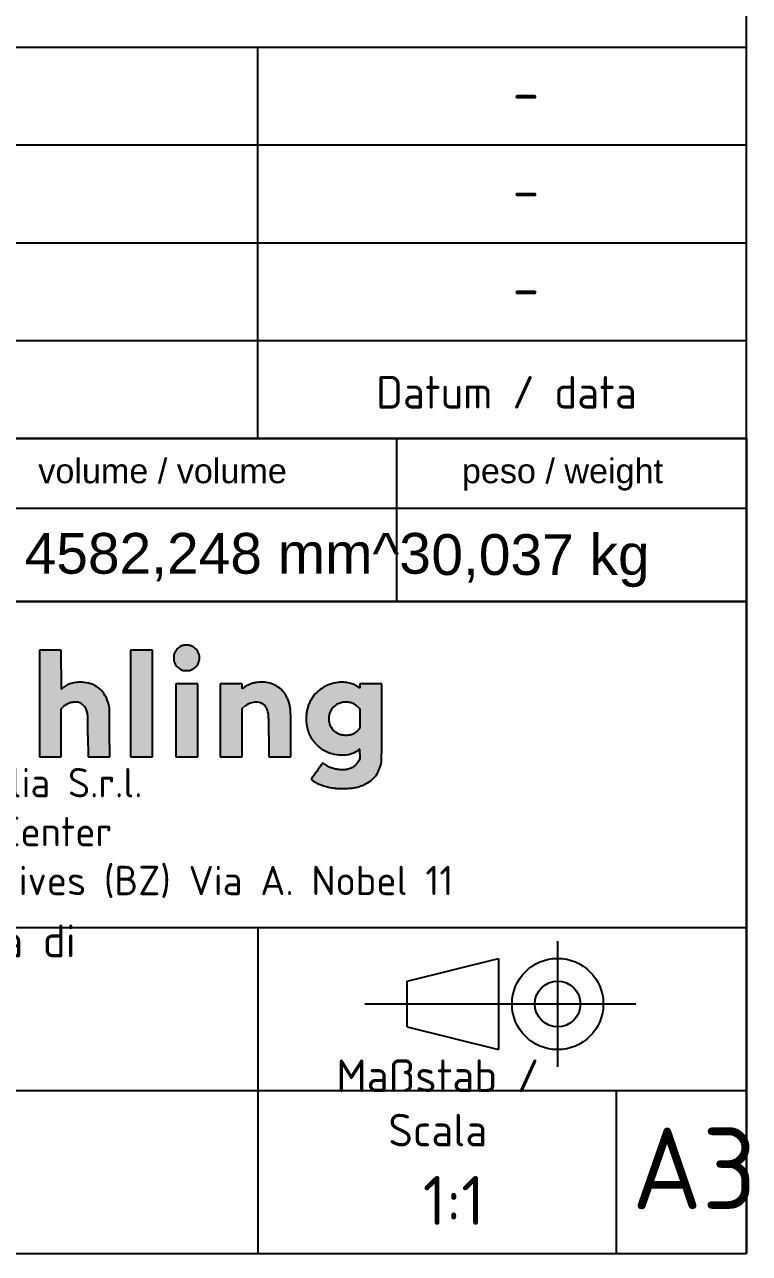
# Model space of a CAD drawing. Header units: millimetres. Extents: x 10 to 410, y 10 to 287.
# Drawn here: x 365.7 to 410.2, y 10 to 85.4 of the extents above; entities that cross this region are included whole.
import ezdxf
from ezdxf.entities.mleader import LeaderData, LeaderLine
from ezdxf.lldxf.tags import DXFTag
from ezdxf.math import Vec2, Vec3

# ---------------------------------------------------------------- set-up
doc = ezdxf.new("R2010")
doc.units = ezdxf.units.MM
for name, color, linetype in [('A', 7, 'Continuous'), ('B', 7, 'Continuous'), ('C', 7, 'Continuous'), ('Default', 7, 'Continuous'), ('DIN-Vorlage', 7, 'Continuous'), ('Predefinito', 7, 'Continuous')]:
    doc.layers.add(name, color=color, linetype=linetype)
tags = doc.linetypes.add('CENTER2', pattern=[28.575, 19.05, -3.175, 3.175, -3.175]).pattern_tags.tags
tags[10:11] = [DXFTag(74, 4), DXFTag(75, 0), DXFTag(340, '0'), DXFTag(46, 0.0), DXFTag(50, 0.0), DXFTag(44, 0.0), DXFTag(45, 0.0)]
tags[8:9] = [DXFTag(74, 4), DXFTag(75, 0), DXFTag(340, '0'), DXFTag(46, 0.0), DXFTag(50, 0.0), DXFTag(44, 0.0), DXFTag(45, 0.0)]
tags[6:7] = [DXFTag(74, 4), DXFTag(75, 0), DXFTag(340, '0'), DXFTag(46, 0.0), DXFTag(50, 0.0), DXFTag(44, 0.0), DXFTag(45, 0.0)]
tags[4:5] = [DXFTag(74, 4), DXFTag(75, 0), DXFTag(340, '0'), DXFTag(46, 0.0), DXFTag(50, 0.0), DXFTag(44, 0.0), DXFTag(45, 0.0)]

# ---------------------------------------------------------------- blocks, each defined once
blk = doc.blocks.new('_Dot')
at = {"color": 0, "linetype": 'ByBlock', "lineweight": -2}
blk.add_line((-0.5, 0), (-1, 0), dxfattribs=at)
at = {"color": 0, "linetype": 'ByBlock', "const_width": 0.5}
blk.add_lwpolyline([(-0.25, 0, 1), (0.25, 0, 1)], format="xyb", close=True, dxfattribs=at)
blk = doc.blocks.new('Projektionsmethode_1')
at = {"layer": 'DIN-Vorlage', "color": 7, "linetype": 'CENTER2'}
for p, q in [((0, 4.829), (0, -4.829)), ((6.004, 0), (-14.784, 0))]:
    blk.add_line(p, q, dxfattribs=at)
at = {"layer": 'DIN-Vorlage', "color": 7, "linetype": 'Continuous'}
for p, q in [((-11.55, 1.75), (-4.55, 3.5)), ((-4.55, 3.5), (-4.55, -3.5)), ((-11.55, -1.75), (-11.55, 1.75)), ((-11.55, -1.75), (-4.55, -3.5))]:
    blk.add_line(p, q, dxfattribs=at)
for radius in [3.5, 1.75]:
    blk.add_circle((0, 0), radius, dxfattribs=at)
blk = doc.blocks.new('Schriftfeld_Roechling_2014')
at = {"layer": 'Predefinito', "linetype": 'Continuous'}
h = blk.add_hatch(color=7, dxfattribs=at)
edge = h.paths.add_edge_path()
edge.add_line((-42.074, 31.944), (-42.074, 33.414))
edge.add_line((-42.074, 33.414), (-41.963, 33.516))
edge.add_arc((-41.087, 32.569), 1.291, 123.21447, 132.79424, ccw=False)
edge.add_arc((-41.23, 32.788), 1.029, 111.85652, 123.21446, ccw=False)
edge.add_arc((-41.239, 32.81), 1.005, 100.35253, 111.85656, ccw=False)
edge.add_arc((-41.209, 32.647), 1.171, 90.09385, 100.35257, ccw=False)
edge.add_arc((-41.209, 32.54), 1.278, 82.92498, 90.09378, ccw=False)
edge.add_arc((-41.122, 33.245), 0.568, 69.77559, 82.92496, ccw=False)
edge.add_arc((-41.094, 33.318), 0.489, 55.42095, 69.77559, ccw=False)
edge.add_arc((-41.243, 33.103), 0.75, 45.00003, 55.4209, ccw=False)
edge.add_arc((-41.311, 33.035), 0.847, 36.97864, 44.99998, ccw=False)
edge.add_arc((-41.257, 33.076), 0.779, 28.43583, 36.97857, ccw=False)
edge.add_arc((-41.377, 33.011), 0.916, 20.62693, 28.43584, ccw=False)
edge.add_arc((-42.06, 32.754), 1.645, 15.59076, 20.62694, ccw=False)
edge.add_arc((-41.198, 32.994), 0.751, 5.81124, 15.59073, ccw=False)
edge.add_arc((-42.983, 32.812), 2.545, 1.87155, 5.81128, ccw=False)
edge.add_line((-40.439, 32.896), (-40.433, 32.586))
edge.add_line((-40.433, 32.586), (-40.428, 31.763))
edge.add_line((-40.428, 31.763), (-40.421, 30.474))
edge.add_line((-40.421, 30.474), (-39.756, 30.474))
edge.add_line((-39.756, 30.474), (-39.091, 30.474))
edge.add_line((-39.091, 30.474), (-39.097, 31.97))
edge.add_line((-39.097, 31.97), (-39.104, 33.465))
edge.add_line((-39.104, 33.465), (-39.152, 33.662))
edge.add_arc((-41.392, 33.108), 2.307, 13.87955, 28.37801)
edge.add_arc((-40.723, 33.47), 1.546, 28.37795, 47.94786)
edge.add_arc((-40.687, 33.509), 1.494, 47.9478, 67.91263)
edge.add_arc((-40.896, 32.995), 2.049, 67.91265, 83.66636)
edge.add_arc((-40.893, 33.02), 2.023, 83.66638, 93.72541)
edge.add_arc((-40.895, 33.042), 2.001, 93.72536, 103.86765)
edge.add_arc((-40.937, 33.211), 1.827, 103.8676, 114.4712)
edge.add_arc((-41.164, 33.71), 1.279, 114.47122, 128.32471)
edge.add_line((-41.957, 34.713), (-41.995, 34.684))
edge.add_line((-41.995, 34.684), (-42.028, 34.659))
edge.add_line((-42.028, 34.659), (-42.057, 34.639))
edge.add_arc((-42.064, 34.648), 0.0116, 269.99992, 304.9252, ccw=False)
edge.add_arc((-42.064, 34.641), 0.00408, 180.4975, 270.00007, ccw=False)
edge.add_line((-42.068, 34.641), (-42.071, 34.984))
edge.add_line((-42.071, 34.984), (-42.073, 35.365))
edge.add_line((-42.073, 35.365), (-42.074, 35.818))
edge.add_line((-42.074, 35.818), (-42.074, 36.999))
edge.add_line((-42.074, 36.999), (-42.739, 36.999))
edge.add_line((-42.739, 36.999), (-43.405, 36.999))
edge.add_line((-43.405, 36.999), (-43.405, 33.737))
edge.add_line((-43.405, 33.737), (-43.405, 30.474))
edge.add_line((-43.405, 30.474), (-42.739, 30.474))
edge.add_line((-42.739, 30.474), (-42.074, 30.474))
edge.add_line((-42.074, 30.474), (-42.074, 31.944))
for points in [[(-36.467, 30.474), (-36.467, 33.737), (-36.467, 36.999), (-37.142, 36.999), (-37.817, 36.999), (-37.817, 33.737), (-37.817, 30.474), (-37.142, 30.474)], [(-33.692, 30.474), (-33.692, 32.706), (-33.692, 34.937), (-34.367, 34.937), (-35.042, 34.937), (-35.042, 32.706), (-35.042, 30.474), (-34.367, 30.474)]]:
    blk.add_hatch(color=7, dxfattribs=at).paths.add_polyline_path(points)
h = blk.add_hatch(color=7, dxfattribs=at)
edge = h.paths.add_edge_path()
edge.add_arc((-34.361, 36.537), 0.776, 355.53168, 378.95752)
edge.add_arc((-34.352, 36.54), 0.767, 18.95753, 42.54212)
edge.add_arc((-34.395, 36.501), 0.825, 42.54211, 64.87086)
edge.add_arc((-34.518, 36.239), 1.115, 64.87082, 69.0557)
edge.add_arc((-34.264, 36.902), 0.405, 69.05563, 77.96659)
edge.add_arc((-34.285, 36.803), 0.506, 77.96655, 85.69786)
edge.add_arc((-34.424, 34.953), 2.361, 85.69789, 88.16312)
edge.add_arc((-34.42, 35.09), 2.225, 88.16308, 90.51144)
edge.add_arc((-34.433, 36.573), 0.741, 90.51143, 95.84127)
edge.add_arc((-34.458, 36.815), 0.498, 95.84132, 102.53294)
edge.add_arc((-34.466, 36.853), 0.459, 102.53299, 109.64409)
edge.add_arc((-34.288, 36.352), 0.991, 109.64409, 119.68459)
edge.add_arc((-34.396, 36.542), 0.772, 119.68458, 131.78725)
edge.add_arc((-34.406, 36.553), 0.757, 131.78728, 144.02273)
edge.add_arc((-34.279, 36.462), 0.913, 144.02275, 154.65036)
edge.add_arc((-34.007, 36.332), 1.215, 154.65035, 158.66729)
edge.add_arc((-34.843, 36.659), 0.318, 158.66733, 169.56296)
edge.add_arc((-34.713, 36.635), 0.449, 169.56304, 178.19526)
edge.add_arc((-31.397, 36.531), 3.767, 178.19527, 180.00005)
edge.add_arc((-31.395, 36.531), 3.769, 179.99999, 181.80638)
edge.add_arc((-34.715, 36.426), 0.447, 181.80642, 190.47686)
edge.add_arc((-34.842, 36.402), 0.318, 190.47694, 201.38172)
edge.add_arc((-33.984, 36.738), 1.24, 201.38177, 205.34785)
edge.add_arc((-34.286, 36.595), 0.906, 205.34791, 214.26711)
edge.add_arc((-34.409, 36.512), 0.757, 214.26719, 224.46781)
edge.add_arc((-34.411, 36.51), 0.755, 224.46789, 234.68772)
edge.add_arc((-34.331, 36.622), 0.892, 234.6878, 243.70013)
edge.add_arc((-33.902, 37.491), 1.861, 243.70013, 246.78361)
edge.add_arc((-34.517, 36.056), 0.3, 246.78356, 258.66727)
edge.add_arc((-34.498, 36.154), 0.399, 258.66717, 268.39702)
edge.add_arc((-34.378, 40.434), 4.681, 268.39694, 270.00005)
edge.add_arc((-34.378, 40.219), 4.466, 270.00004, 271.62011)
edge.add_arc((-34.265, 36.219), 0.465, 271.62014, 280.15853)
edge.add_arc((-34.238, 36.069), 0.313, 280.15856, 291.31896)
edge.add_arc((-34.572, 36.926), 1.232, 291.31901, 295.34786)
edge.add_arc((-34.416, 36.596), 0.867, 295.3479, 304.26458)
edge.add_arc((-34.396, 36.567), 0.832, 304.26458, 313.46226)
edge.add_arc((-34.364, 36.533), 0.785, 313.46226, 322.93244)
edge.add_arc((-34.259, 36.454), 0.654, 322.93248, 333.78901)
edge.add_arc((-34.442, 36.544), 0.858, 333.78901, 355.53169)
h = blk.add_hatch(color=7, dxfattribs=at)
edge = h.paths.add_edge_path()
edge.add_line((-32.305, 32.706), (-32.305, 30.474))
edge.add_line((-32.305, 30.474), (-31.63, 30.474))
edge.add_line((-31.63, 30.474), (-30.955, 30.474))
edge.add_line((-30.955, 30.474), (-30.955, 31.95))
edge.add_line((-30.955, 31.95), (-30.955, 33.426))
edge.add_line((-30.955, 33.426), (-30.85, 33.525))
edge.add_arc((-30.289, 32.932), 0.816, 123.29504, 133.39959, ccw=False)
edge.add_arc((-29.993, 32.48), 1.357, 116.38814, 123.295, ccw=False)
edge.add_arc((-29.964, 32.421), 1.422, 109.61631, 116.38808, ccw=False)
edge.add_arc((-30.072, 32.726), 1.099, 101.39943, 109.61625, ccw=False)
edge.add_arc((-30.088, 32.804), 1.02, 90.48594, 101.39941, ccw=False)
edge.add_arc((-30.09, 33.084), 0.739, 76.59409, 90.48595, ccw=False)
edge.add_arc((-30.074, 33.151), 0.67, 61.93402, 76.59408, ccw=False)
edge.add_arc((-30.083, 33.135), 0.689, 47.57451, 61.93395, ccw=False)
edge.add_arc((-30.166, 33.044), 0.812, 39.47025, 47.57445, ccw=False)
edge.add_arc((-30.068, 33.125), 0.684, 30.25705, 39.47029, ccw=False)
edge.add_arc((-30.18, 33.06), 0.815, 21.90911, 30.25707, ccw=False)
edge.add_arc((-30.925, 32.76), 1.617, 16.91183, 21.90907, ccw=False)
edge.add_arc((-30.049, 33.026), 0.702, 6.58406, 16.91185, ccw=False)
edge.add_arc((-31.392, 32.871), 2.053, 1.94416, 6.58403, ccw=False)
edge.add_line((-29.339, 32.941), (-29.333, 32.643))
edge.add_line((-29.333, 32.643), (-29.328, 31.782))
edge.add_line((-29.328, 31.782), (-29.322, 30.474))
edge.add_line((-29.322, 30.474), (-28.648, 30.474))
edge.add_line((-28.648, 30.474), (-27.974, 30.474))
edge.add_line((-27.974, 30.474), (-27.974, 31.763))
edge.add_line((-27.974, 31.763), (-27.977, 32.662))
edge.add_arc((-40.703, 32.579), 12.726, 0.37453, 2.49762)
edge.add_arc((-32.374, 32.942), 4.39, 2.49762, 6.55214)
edge.add_arc((-30.182, 33.194), 2.183, 6.55207, 13.38933)
edge.add_arc((-29.589, 33.335), 1.573, 13.38927, 20.89073)
edge.add_arc((-30.632, 32.937), 2.69, 20.89065, 25.91124)
edge.add_arc((-30.544, 32.979), 2.592, 25.91118, 30.9776)
edge.add_arc((-29.274, 33.742), 1.111, 30.97764, 40.52104)
edge.add_arc((-29.606, 33.459), 1.547, 40.52104, 56.26471)
edge.add_arc((-29.709, 33.305), 1.732, 56.26466, 70.7282)
edge.add_arc((-29.752, 33.181), 1.863, 70.72819, 84.64242)
edge.add_arc((-29.775, 32.934), 2.111, 84.64246, 97.31207)
edge.add_arc((-29.79, 33.052), 1.992, 97.3121, 103.59953)
edge.add_arc((-29.849, 33.297), 1.74, 103.5995, 110.55856)
edge.add_arc((-29.89, 33.404), 1.626, 110.55851, 117.76257)
edge.add_arc((-29.977, 33.57), 1.439, 117.76252, 125.65819)
edge.add_line((-30.815, 34.739), (-30.955, 34.638))
edge.add_line((-30.955, 34.638), (-30.955, 34.788))
edge.add_line((-30.955, 34.788), (-30.955, 34.937))
edge.add_line((-30.955, 34.937), (-31.63, 34.937))
edge.add_line((-31.63, 34.937), (-32.305, 34.937))
edge.add_line((-32.305, 34.937), (-32.305, 32.706))
h = blk.add_hatch(color=7, dxfattribs=at)
edge = h.paths.add_edge_path()
edge.add_arc((-24.813, 32.935), 2.358, 250.50645, 265.08275)
edge.add_arc((-24.83, 32.731), 2.153, 265.08266, 280.34611)
edge.add_arc((-24.709, 32.064), 1.475, 280.34603, 300.60945)
edge.add_arc((-25.103, 32.73), 2.249, 300.60945, 302.06933)
edge.add_arc((-24.685, 32.063), 1.463, 302.0693, 304.08491)
edge.add_arc((-24.868, 32.334), 1.79, 304.08497, 305.45821)
edge.add_arc((-23.851, 30.906), 0.0358, 305.45829, 328.28251)
edge.add_arc((-23.786, 30.865), 0.041, 132.95082, 148.28248, ccw=False)
edge.add_arc((-23.685, 30.757), 0.189, 128.02329, 132.95088, ccw=False)
edge.add_arc((-23.666, 30.734), 0.219, 123.20674, 128.02323, ccw=False)
edge.add_arc((-23.674, 30.745), 0.205, 118.15498, 123.20674, ccw=False)
edge.add_arc((-23.761, 30.908), 0.0204, 56.82044, 118.15495, ccw=False)
edge.add_arc((-23.764, 30.903), 0.0267, 6.53184, 56.8204, ccw=False)
edge.add_arc((-24.192, 30.854), 0.457, -0.92517, 6.53188, ccw=False)
edge.add_line((-23.735, 30.846), (-23.739, 30.648))
edge.add_line((-23.739, 30.648), (-23.746, 30.35))
edge.add_line((-23.746, 30.35), (-23.816, 30.208))
edge.add_arc((-24.561, 30.576), 0.832, 319.36089, 333.69682, ccw=False)
edge.add_arc((-24.579, 30.591), 0.854, 305.31284, 319.36088, ccw=False)
edge.add_arc((-24.649, 30.69), 0.976, 292.25143, 305.31286, ccw=False)
edge.add_arc((-24.819, 31.106), 1.425, 282.4193, 292.25141, ccw=False)
edge.add_arc((-24.77, 30.885), 1.198, 278.27541, 282.41927, ccw=False)
edge.add_arc((-24.734, 30.633), 0.944, 273.31917, 278.27539, ccw=False)
edge.add_arc((-24.755, 30.994), 1.305, 269.22599, 273.31922, ccw=False)
edge.add_line((-24.772, 29.688), (-24.897, 29.692))
edge.add_arc((-24.8, 31.904), 2.214, 260.35817, 267.47934, ccw=False)
edge.add_arc((-24.841, 31.66), 1.967, 252.57607, 260.3582, ccw=False)
edge.add_arc((-24.856, 31.611), 1.916, 244.68592, 252.5761, ccw=False)
edge.add_arc((-24.837, 31.652), 1.961, 236.93202, 244.686, ccw=False)
edge.add_arc((-27.113, 28.157), 2.21, 56.93211, 58.33057)
edge.add_arc((-26.547, 29.074), 1.132, 58.3306, 60.63748)
edge.add_arc((-27.157, 27.99), 2.376, 60.63742, 61.55896)
edge.add_arc((-26.027, 30.076), 0.00403, 61.55889, 142.20638)
edge.add_arc((-24.525, 28.911), 1.904, 142.20636, 145.27173)
edge.add_line((-26.091, 29.996), (-26.386, 29.569))
edge.add_line((-26.386, 29.569), (-26.7, 29.116))
edge.add_arc((-26.612, 29.055), 0.107, 145.34718, 159.00634)
edge.add_arc((-26.675, 29.079), 0.0399, 159.00637, 236.10999)
edge.add_arc((-24.6, 32.168), 3.761, 236.10999, 239.13709)
edge.add_arc((-25.14, 31.263), 2.707, 239.13716, 243.95777)
edge.add_arc((-25.174, 31.194), 2.631, 243.95786, 248.88339)
edge.add_arc((-24.975, 31.71), 3.183, 248.88339, 254.7469)
edge.add_arc((-24.982, 31.683), 3.155, 254.74689, 260.64934)
edge.add_arc((-24.912, 32.11), 3.588, 260.64933, 266.15692)
edge.add_arc((-24.779, 34.094), 5.577, 266.15688, 270.11425)
edge.add_arc((-24.778, 33.894), 5.377, 270.11418, 274.28256)
edge.add_arc((-24.598, 31.483), 2.959, 274.28249, 280.80099)
edge.add_arc((-24.499, 30.965), 2.432, 280.80101, 288.0591)
edge.add_arc((-24.47, 30.877), 2.339, 288.05916, 295.532)
edge.add_arc((-24.482, 30.902), 2.366, 295.53199, 306.55407)
edge.add_arc((-23.982, 30.228), 1.527, 306.55402, 321.8558)
edge.add_arc((-24.008, 30.249), 1.561, 321.85574, 336.96608)
edge.add_arc((-24.929, 30.64), 2.561, 336.96604, 347.39332)
edge.add_arc((-23.202, 30.254), 0.792, 347.39329, 358.0751)
edge.add_arc((-41.778, 30.878), 19.378, 358.0751, 359.12613)
edge.add_arc((-77.369, 31.421), 54.973, 359.12608, 359.76344)
edge.add_line((-22.396, 31.194), (-22.391, 32.579))
edge.add_line((-22.391, 32.579), (-22.385, 34.937))
edge.add_line((-22.385, 34.937), (-23.06, 34.937))
edge.add_line((-23.06, 34.937), (-23.736, 34.937))
edge.add_line((-23.736, 34.937), (-23.736, 34.805))
edge.add_line((-23.736, 34.805), (-23.736, 34.673))
edge.add_line((-23.736, 34.673), (-23.836, 34.748))
edge.add_arc((-24.442, 33.946), 1.005, 52.94691, 60.57612)
edge.add_arc((-24.8, 33.311), 1.734, 60.57612, 65.64735)
edge.add_arc((-24.839, 33.223), 1.831, 65.64739, 70.60889)
edge.add_arc((-24.708, 33.597), 1.434, 70.60887, 76.56697)
edge.add_arc((-24.693, 33.661), 1.369, 76.5669, 83.15227)
edge.add_arc((-24.87, 32.181), 2.86, 83.15226, 86.94787)
edge.add_arc((-24.874, 32.117), 2.924, 86.94793, 90.72132)
edge.add_arc((-24.889, 33.367), 1.673, 90.72129, 96.45196)
edge.add_arc((-24.821, 32.765), 2.279, 96.45192, 109.99232)
edge.add_arc((-24.849, 32.841), 2.198, 109.99235, 123.90589)
edge.add_arc((-24.878, 32.884), 2.147, 123.90592, 137.99459)
edge.add_arc((-24.943, 32.942), 2.059, 137.99463, 152.53053)
edge.add_arc((-24.251, 32.583), 2.839, 152.53049, 157.92355)
edge.add_arc((-25.112, 32.932), 1.909, 157.92348, 165.18455)
edge.add_arc((-25.072, 32.921), 1.951, 165.18458, 172.35681)
edge.add_arc((-23.936, 32.769), 3.097, 172.35684, 177.43058)
edge.add_arc((-24.288, 32.785), 2.744, 177.4306, 185.25805)
edge.add_arc((-24.892, 32.729), 2.138, 185.25808, 194.69669)
edge.add_arc((-24.956, 32.712), 2.072, 194.6967, 204.29798)
edge.add_arc((-24.658, 32.847), 2.399, 204.29803, 212.89867)
edge.add_arc((-25.516, 32.292), 1.377, 212.89865, 220.23184)
edge.add_arc((-24.15, 33.448), 3.167, 220.23174, 224.16666)
edge.add_arc((-24.146, 33.451), 3.172, 224.16656, 228.10102)
edge.add_arc((-25.328, 32.134), 1.402, 228.10095, 235.34394)
edge.add_arc((-24.853, 32.821), 2.237, 235.3439, 250.5065)
edge = h.paths.add_edge_path()
edge.add_arc((-24.589, 33.148), 1.349, 260.28047, 270.00002)
edge.add_arc((-24.589, 33.071), 1.272, 269.99995, 280.23121)
edge.add_arc((-24.531, 32.749), 0.945, 280.23112, 293.01657)
edge.add_arc((-24.512, 32.704), 0.896, 293.01657, 306.18148)
edge.add_arc((-24.589, 32.809), 1.027, 306.18157, 318.06939)
edge.add_line((-23.825, 32.123), (-23.736, 32.222))
edge.add_line((-23.736, 32.222), (-23.736, 32.817))
edge.add_line((-23.736, 32.817), (-23.736, 33.412))
edge.add_line((-23.736, 33.412), (-23.863, 33.534))
edge.add_arc((-24.825, 32.537), 1.386, 46.00804, 51.47348)
edge.add_arc((-24.499, 32.947), 0.862, 51.47349, 59.2705)
edge.add_arc((-24.48, 32.979), 0.824, 59.27048, 67.26848)
edge.add_arc((-24.608, 32.673), 1.156, 67.26842, 73.47432)
edge.add_arc((-24.489, 33.076), 0.736, 73.47428, 82.11955)
edge.add_arc((-24.643, 31.964), 1.859, 82.11951, 86.44758)
edge.add_arc((-24.642, 31.978), 1.845, 86.44758, 90.76602)
edge.add_arc((-24.658, 33.185), 0.637, 90.76605, 100.30945)
edge.add_arc((-24.554, 32.612), 1.22, 100.30939, 106.03548)
edge.add_arc((-24.498, 32.42), 1.42, 106.03546, 111.14654)
edge.add_arc((-24.528, 32.496), 1.338, 111.14653, 116.39139)
edge.add_arc((-24.743, 32.93), 0.854, 116.39137, 123.73395)
edge.add_arc((-24.698, 32.863), 0.935, 123.73398, 150.07904)
edge.add_arc((-24.602, 32.808), 1.045, 150.07906, 174.30362)
edge.add_arc((-24.598, 32.807), 1.05, 174.30363, 198.46745)
edge.add_arc((-24.695, 32.775), 0.948, 198.46742, 224.55529)
edge.add_arc((-24.597, 32.871), 1.085, 224.55528, 235.87893)
edge.add_arc((-24.665, 32.77), 0.964, 235.87892, 248.2572)
edge.add_arc((-24.646, 32.819), 1.016, 248.25714, 260.2805)
at = {"color": 7, "linetype": 'Continuous'}
for p, q in [((-42.739, 36.999), (-43.405, 36.999)), ((-43.405, 36.999), (-43.405, 33.737)), ((-42.074, 36.999), (-42.739, 36.999)), ((-42.074, 35.818), (-42.074, 36.999)), ((-37.142, 36.999), (-37.817, 36.999)), ((-37.817, 36.999), (-37.817, 33.737)), ((-36.467, 36.999), (-37.142, 36.999)), ((-36.467, 33.737), (-36.467, 36.999)), ((-34.367, 34.937), (-35.042, 34.937)), ((-35.042, 34.937), (-35.042, 32.706)), ((-33.692, 34.937), (-34.367, 34.937)), ((-33.692, 32.706), (-33.692, 34.937)), ((-31.63, 34.937), (-32.305, 34.937)), ((-32.305, 34.937), (-32.305, 32.706)), ((-30.955, 34.937), (-31.63, 34.937)), ((-30.955, 34.788), (-30.955, 34.937)), ((-30.955, 34.638), (-30.955, 34.788)), ((-30.815, 34.739), (-30.955, 34.638)), ((-23.736, 34.673), (-23.836, 34.748)), ((-23.06, 34.937), (-23.736, 34.937)), ((-23.736, 34.937), (-23.736, 34.805)), ((-23.736, 34.805), (-23.736, 34.673)), ((-22.385, 34.937), (-23.06, 34.937)), ((-22.391, 32.579), (-22.385, 34.937)), ((-43.405, 33.737), (-43.405, 30.474)), ((-42.074, 33.414), (-41.963, 33.516)), ((-42.074, 31.944), (-42.074, 33.414)), ((-39.104, 33.465), (-39.152, 33.662)), ((-39.097, 31.97), (-39.104, 33.465)), ((-37.817, 33.737), (-37.817, 30.474)), ((-36.467, 30.474), (-36.467, 33.737)), ((-30.955, 33.426), (-30.85, 33.525)), ((-30.955, 31.95), (-30.955, 33.426)), ((-23.863, 33.534), (-23.736, 33.412)), ((-23.736, 33.412), (-23.736, 32.817)), ((-35.042, 32.706), (-35.042, 30.474)), ((-33.692, 30.474), (-33.692, 32.706)), ((-32.305, 32.706), (-32.305, 30.474)), ((-23.736, 32.817), (-23.736, 32.222)), ((-42.074, 30.474), (-42.074, 31.944)), ((-40.428, 31.763), (-40.421, 30.474)), ((-39.091, 30.474), (-39.097, 31.97)), ((-30.955, 30.474), (-30.955, 31.95)), ((-29.328, 31.782), (-29.322, 30.474)), ((-27.974, 30.474), (-27.974, 31.763)), ((-23.736, 32.222), (-23.825, 32.123)), ((-43.405, 30.474), (-42.739, 30.474)), ((-42.739, 30.474), (-42.074, 30.474)), ((-40.421, 30.474), (-39.756, 30.474)), ((-39.756, 30.474), (-39.091, 30.474)), ((-37.817, 30.474), (-37.142, 30.474)), ((-37.142, 30.474), (-36.467, 30.474)), ((-35.042, 30.474), (-34.367, 30.474)), ((-34.367, 30.474), (-33.692, 30.474)), ((-32.305, 30.474), (-31.63, 30.474)), ((-31.63, 30.474), (-30.955, 30.474)), ((-29.322, 30.474), (-28.648, 30.474)), ((-28.648, 30.474), (-27.974, 30.474)), ((-23.746, 30.35), (-23.816, 30.208)), ((-23.739, 30.648), (-23.746, 30.35))]:
    blk.add_line(p, q, dxfattribs=at)
for centre, radius, start, end in [((-34.279, 36.462), 0.913, 144.02275, 154.65036), ((-34.406, 36.553), 0.757, 131.78728, 144.02273), ((-34.396, 36.542), 0.772, 119.68458, 131.78725), ((-34.288, 36.352), 0.991, 109.64409, 119.68459), ((-34.466, 36.853), 0.459, 102.53299, 109.64409), ((-34.458, 36.815), 0.498, 95.84132, 102.53294), ((-34.433, 36.573), 0.741, 90.51143, 95.84127), ((-34.42, 35.09), 2.225, 88.16308, 90.51144), ((-34.424, 34.953), 2.361, 85.69789, 88.16312), ((-34.285, 36.803), 0.506, 77.96655, 85.69786), ((-34.264, 36.902), 0.405, 69.05563, 77.96659), ((-34.518, 36.239), 1.115, 64.87082, 69.0557), ((-34.395, 36.501), 0.825, 42.54211, 64.87086), ((-34.352, 36.54), 0.767, 18.95753, 42.54212), ((-31.397, 36.531), 3.767, 178.19527, 180.00005), ((-31.395, 36.531), 3.769, 179.99999, 181.80638), ((-34.713, 36.635), 0.449, 169.56304, 178.19526), ((-34.715, 36.426), 0.447, 181.80642, 190.47686), ((-34.843, 36.659), 0.318, 158.66733, 169.56296), ((-34.842, 36.402), 0.318, 190.47694, 201.38172), ((-34.007, 36.332), 1.215, 154.65035, 158.66729), ((-33.984, 36.738), 1.24, 201.38177, 205.34785), ((-34.286, 36.595), 0.906, 205.34791, 214.26711), ((-34.442, 36.544), 0.858, 333.78901, 355.53169), ((-34.361, 36.537), 0.776, 355.53168, 18.95752), ((101.812, 35.818), 143.886, 180.00005, 180.18041), ((-34.409, 36.512), 0.757, 214.26719, 224.46781), ((-34.411, 36.51), 0.755, 224.46789, 234.68772), ((-34.331, 36.622), 0.892, 234.6878, 243.70013), ((-33.902, 37.491), 1.861, 243.70013, 246.78361), ((-34.517, 36.056), 0.3, 246.78356, 258.66727), ((-34.498, 36.154), 0.399, 258.66717, 268.39702), ((-34.378, 40.434), 4.681, 268.39694, 270.00005), ((-34.378, 40.219), 4.466, 270.00004, 271.62011), ((-34.265, 36.219), 0.465, 271.62014, 280.15853), ((-34.238, 36.069), 0.313, 280.15856, 291.31896), ((-34.572, 36.926), 1.232, 291.31901, 295.34786), ((-34.416, 36.596), 0.867, 295.3479, 304.26458), ((-34.396, 36.567), 0.832, 304.26458, 313.46226), ((-34.364, 36.533), 0.785, 313.46226, 322.93244), ((-34.259, 36.454), 0.654, 322.93248, 333.78901), ((30.53, 35.594), 72.604, 180.18051, 180.48143), ((1182.74, 45.275), 1224.854, 180.481424, 180.497467), ((-42.888, 35.858), 1.475, 305.64104, 307.25882), ((-43.554, 36.734), 2.575, 307.25887, 308.32479), ((-41.164, 33.71), 1.279, 114.47122, 128.32471), ((-40.937, 33.211), 1.827, 103.8676, 114.4712), ((-40.895, 33.042), 2.001, 93.72536, 103.86765), ((-40.893, 33.02), 2.023, 83.66638, 93.72541), ((-40.896, 32.995), 2.049, 67.91265, 83.66636), ((-40.687, 33.509), 1.494, 47.9478, 67.91263), ((-29.977, 33.57), 1.439, 117.76252, 125.65819), ((-29.89, 33.404), 1.626, 110.55851, 117.76257), ((-29.849, 33.297), 1.74, 103.5995, 110.55856), ((-29.79, 33.052), 1.992, 97.3121, 103.59953), ((-29.775, 32.934), 2.111, 84.64246, 97.31207), ((-29.752, 33.181), 1.863, 70.72819, 84.64242), ((-29.709, 33.305), 1.732, 56.26466, 70.7282), ((-29.606, 33.459), 1.547, 40.52104, 56.26471), ((-24.849, 32.841), 2.198, 109.99235, 123.90589), ((-24.821, 32.765), 2.279, 96.45192, 109.99232), ((-24.889, 33.367), 1.673, 90.72129, 96.45196), ((-24.874, 32.117), 2.924, 86.94793, 90.72132), ((-24.87, 32.181), 2.86, 83.15226, 86.94787), ((-24.693, 33.661), 1.369, 76.5669, 83.15227), ((-24.708, 33.597), 1.434, 70.60887, 76.56697), ((-24.839, 33.223), 1.831, 65.64739, 70.60889), ((-24.8, 33.311), 1.734, 60.57612, 65.64735), ((-24.442, 33.946), 1.005, 52.94691, 60.57612), ((-42.064, 34.641), 0.00408, 180.4975, 270.00007), ((-42.064, 34.648), 0.0116, 269.99992, 304.9252), ((-43.677, 36.959), 2.83, 304.92522, 305.64096), ((-40.723, 33.47), 1.546, 28.37795, 47.94786), ((-41.392, 33.108), 2.307, 13.87955, 28.37801), ((-29.274, 33.742), 1.111, 30.97764, 40.52104), ((-30.544, 32.979), 2.592, 25.91118, 30.9776), ((-30.632, 32.937), 2.69, 20.89065, 25.91124), ((-24.943, 32.942), 2.059, 137.99463, 152.53053), ((-24.878, 32.884), 2.147, 123.90592, 137.99459), ((-41.087, 32.569), 1.291, 123.21447, 132.79424), ((-41.23, 32.788), 1.029, 111.85652, 123.21446), ((-41.239, 32.81), 1.005, 100.35253, 111.85656), ((-41.209, 32.647), 1.171, 90.09385, 100.35257), ((-41.209, 32.54), 1.278, 82.92498, 90.09378), ((-41.122, 33.245), 0.568, 69.77559, 82.92496), ((-41.094, 33.318), 0.489, 55.42095, 69.77559), ((-41.243, 33.103), 0.75, 45.00003, 55.4209), ((-41.311, 33.035), 0.847, 36.97864, 44.99998), ((-41.257, 33.076), 0.779, 28.43583, 36.97857), ((-41.377, 33.011), 0.916, 20.62693, 28.43584), ((-42.06, 32.754), 1.645, 15.59076, 20.62694), ((-41.198, 32.994), 0.751, 5.81124, 15.59073), ((-30.289, 32.932), 0.816, 123.29504, 133.39959), ((-29.993, 32.48), 1.357, 116.38814, 123.295), ((-29.964, 32.421), 1.422, 109.61631, 116.38808), ((-30.072, 32.726), 1.099, 101.39943, 109.61625), ((-30.088, 32.804), 1.02, 90.48594, 101.39941), ((-30.09, 33.084), 0.739, 76.59409, 90.48595), ((-30.074, 33.151), 0.67, 61.93402, 76.59408), ((-30.083, 33.135), 0.689, 47.57451, 61.93395), ((-30.166, 33.044), 0.812, 39.47025, 47.57445), ((-30.068, 33.125), 0.684, 30.25705, 39.47029), ((-30.18, 33.06), 0.815, 21.90911, 30.25707), ((-30.925, 32.76), 1.617, 16.91183, 21.90907), ((-30.049, 33.026), 0.702, 6.58406, 16.91185), ((-29.589, 33.335), 1.573, 13.38927, 20.89073), ((-30.182, 33.194), 2.183, 6.55207, 13.38933), ((-32.374, 32.942), 4.39, 2.49762, 6.55214), ((-23.936, 32.769), 3.097, 172.35684, 177.43058), ((-25.072, 32.921), 1.951, 165.18458, 172.35681), ((-25.112, 32.932), 1.909, 157.92348, 165.18455), ((-24.251, 32.583), 2.839, 152.53049, 157.92355), ((-24.602, 32.808), 1.045, 150.07906, 174.30362), ((-24.698, 32.863), 0.935, 123.73398, 150.07904), ((-24.743, 32.93), 0.854, 116.39137, 123.73395), ((-24.528, 32.496), 1.338, 111.14653, 116.39139), ((-24.498, 32.42), 1.42, 106.03546, 111.14654), ((-24.554, 32.612), 1.22, 100.30939, 106.03548), ((-24.658, 33.185), 0.637, 90.76605, 100.30945), ((-24.642, 31.978), 1.845, 86.44758, 90.76602), ((-24.643, 31.964), 1.859, 82.11951, 86.44758), ((-24.489, 33.076), 0.736, 73.47428, 82.11955), ((-24.608, 32.673), 1.156, 67.26842, 73.47432), ((-24.48, 32.979), 0.824, 59.27048, 67.26848), ((-24.499, 32.947), 0.862, 51.47349, 59.2705), ((-24.825, 32.537), 1.386, 46.00804, 51.47348), ((-42.983, 32.812), 2.545, 1.87155, 5.81128), ((-52.618, 32.498), 12.185, 0.41566, 1.87164), ((-450.929, 29.608), 410.506, 0.30084, 0.41566), ((-31.392, 32.871), 2.053, 1.94416, 6.58403), ((-40.293, 32.569), 10.96, 0.38427, 1.94407), ((-509.531, 29.422), 480.208, 0.28154, 0.38421), ((-40.703, 32.579), 12.726, 0.37453, 2.49762), ((-170.487, 31.73), 142.513, 0.01324, 0.37443), ((-24.288, 32.785), 2.744, 177.4306, 185.25805), ((-24.892, 32.729), 2.138, 185.25808, 194.69669), ((-24.598, 32.807), 1.05, 174.30363, 198.46745), ((-24.695, 32.775), 0.948, 198.46742, 224.55529), ((-1121.451, 35.734), 1099.064, 359.763347, 359.83554), ((-24.956, 32.712), 2.072, 194.6967, 204.29798), ((-24.658, 32.847), 2.399, 204.29803, 212.89867), ((-24.597, 32.871), 1.085, 224.55528, 235.87893), ((-24.665, 32.77), 0.964, 235.87892, 248.2572), ((-24.646, 32.819), 1.016, 248.25714, 260.2805), ((-24.589, 33.148), 1.349, 260.28047, 270.00002), ((-24.589, 33.071), 1.272, 269.99995, 280.23121), ((-24.531, 32.749), 0.945, 280.23112, 293.01657), ((-24.512, 32.704), 0.896, 293.01657, 306.18148), ((-24.589, 32.809), 1.027, 306.18157, 318.06939), ((-25.516, 32.292), 1.377, 212.89865, 220.23184), ((-24.15, 33.448), 3.167, 220.23174, 224.16666), ((-24.146, 33.451), 3.172, 224.16656, 228.10102), ((-25.328, 32.134), 1.402, 228.10095, 235.34394), ((-24.853, 32.821), 2.237, 235.3439, 250.5065), ((-23.666, 30.734), 0.219, 123.20674, 128.02323), ((-23.674, 30.745), 0.205, 118.15498, 123.20674), ((-23.761, 30.908), 0.0204, 56.82044, 118.15495), ((-23.764, 30.903), 0.0267, 6.53184, 56.8204), ((-77.369, 31.421), 54.973, 359.12608, 359.76344), ((-24.813, 32.935), 2.358, 250.50645, 265.08275), ((-24.83, 32.731), 2.153, 265.08266, 280.34611), ((-24.709, 32.064), 1.475, 280.34603, 300.60945), ((-25.103, 32.73), 2.249, 300.60945, 302.06933), ((-24.561, 30.576), 0.832, 319.36089, 333.69682), ((-24.685, 32.063), 1.463, 302.0693, 304.08491), ((-24.868, 32.334), 1.79, 304.08497, 305.45821), ((-23.851, 30.906), 0.0358, 305.45829, 328.28251), ((-23.786, 30.865), 0.041, 132.95082, 148.28248), ((-23.685, 30.757), 0.189, 128.02329, 132.95088), ((-55.166, 31.354), 31.435, 358.71413, 359.07486), ((-24.192, 30.854), 0.457, 359.07483, 6.53188), ((-23.202, 30.254), 0.792, 347.39329, 358.0751), ((-41.778, 30.878), 19.378, 358.0751, 359.12613), ((1745.614, -1195.935), 2154.494, 145.332492, 145.34716), ((376.433, -249.018), 489.77, 145.27173, 145.33247), ((-24.525, 28.911), 1.904, 142.20636, 145.27173), ((-26.027, 30.076), 0.00403, 61.55889, 142.20638), ((-27.157, 27.99), 2.376, 60.63742, 61.55896), ((-26.547, 29.074), 1.132, 58.3306, 60.63748), ((-27.113, 28.157), 2.21, 56.93211, 58.33057), ((-24.837, 31.652), 1.961, 236.93202, 244.686), ((-24.856, 31.611), 1.916, 244.68592, 252.5761), ((-24.841, 31.66), 1.967, 252.57607, 260.3582), ((-24.8, 31.904), 2.214, 260.35817, 267.47934), ((-24.717, 33.781), 4.093, 267.47926, 269.22606), ((-24.755, 30.994), 1.305, 269.22599, 273.31922), ((-24.734, 30.633), 0.944, 273.31917, 278.27539), ((-24.77, 30.885), 1.198, 278.27541, 282.41927), ((-24.819, 31.106), 1.425, 282.4193, 292.25141), ((-24.649, 30.69), 0.976, 292.25143, 305.31286), ((-24.579, 30.591), 0.854, 305.31284, 319.36088), ((-24.008, 30.249), 1.561, 321.85574, 336.96608), ((-24.929, 30.64), 2.561, 336.96604, 347.39332), ((-26.675, 29.079), 0.0399, 159.00637, 236.10999), ((-26.612, 29.055), 0.107, 145.34718, 159.00634), ((-24.6, 32.168), 3.761, 236.10999, 239.13709), ((-25.14, 31.263), 2.707, 239.13716, 243.95777), ((-25.174, 31.194), 2.631, 243.95786, 248.88339), ((-24.975, 31.71), 3.183, 248.88339, 254.7469), ((-24.499, 30.965), 2.432, 280.80101, 288.0591), ((-24.47, 30.877), 2.339, 288.05916, 295.532), ((-24.482, 30.902), 2.366, 295.53199, 306.55407), ((-23.982, 30.228), 1.527, 306.55402, 321.8558), ((-24.982, 31.683), 3.155, 254.74689, 260.64934), ((-24.912, 32.11), 3.588, 260.64933, 266.15692), ((-24.779, 34.094), 5.577, 266.15688, 270.11425), ((-24.778, 33.894), 5.377, 270.11418, 274.28256), ((-24.598, 31.483), 2.959, 274.28249, 280.80099)]:
    blk.add_arc(centre, radius, start, end, dxfattribs=at)
at = {"layer": 'A', "color": 7, "linetype": 'Continuous'}
for p, q in [((-190, 62), (0, 62)), ((-30, 56), (-30, 62)), ((0, 56), (0, 62)), ((-190, 56), (0, 56)), ((-30, 50), (-30, 56)), ((0, 50), (0, 56)), ((-190, 50), (0, 50))]:
    blk.add_line(p, q, dxfattribs=at)
at = {"layer": 'B', "color": 7, "linetype": 'Continuous'}
for p, q in [((-190, 68), (0, 68)), ((-30, 62), (-30, 68)), ((0, 62), (0, 68))]:
    blk.add_line(p, q, dxfattribs=at)
at = {"layer": 'C', "color": 7, "linetype": 'Continuous'}
for p, q in [((-190, 74), (0, 74)), ((-30, 68), (-30, 74)), ((0, 68), (0, 74))]:
    blk.add_line(p, q, dxfattribs=at)
at = {"layer": 'Default', "color": 7, "linetype": 'Continuous'}
for p, q in [((-190, 40), (0, 40)), ((-190, 20), (0, 20)), ((-30, 20), (-30, 0)), ((-190, 10), (0, 10)), ((-8, 10), (-8, 0)), ((-190, 0), (0, 0))]:
    blk.add_line(p, q, dxfattribs=at)
at = {"layer": 'Predefinito', "color": 7, "linetype": 'Continuous'}
for p, q in [((0, 50), (-190, 50)), ((-123.328, 50), (0, 50)), ((-21.5, 50), (-21.5, 40)), ((0, 50), (0, 40)), ((0, 45.7), (-190, 45.7)), ((0, 40), (-190, 40)), ((0, 40), (0, 0))]:
    blk.add_line(p, q, dxfattribs=at)
at = {"layer": 'Default', "color": 7, "xscale": 0.8, "yscale": 0.8, "zscale": 0.8}
blk.add_blockref('Projektionsmethode_1', (-11.599, 15.3), dxfattribs=at)
for s, insert, char_height, width, attachment_point in [('{\\fSolid Edge ISO|b0||i0||c0|p34;\\C7;\\H1.8;\\W1.;Röchling Automotive Italia S.r.l.\\P}{\\fSolid Edge ISO|b0||i0||c0|p34;\\C7;\\H1.8;\\W1.;c/o Tool & Equipment Center\\P}{\\fSolid Edge ISO|b0||i0||c0|p34;\\C7;\\H1.8;\\W1.;Sede legale}{\\fSolid Edge ISO|b0||i0||c0|p34;\\C7;\\H1.8;\\W1.;: I-39055 Laives (BZ) Via A. Nobel 11\\P}', (-70.261, 21.434), 1.8, 55.00376, 7), ('{\\fSolid Edge ISO|b0||i0||c0|p34;\\C7;\\H2.;\\W1.;Erstelldatum / Data di  creazione}', (-68.068, 17.5), 2, 36.8705, 4), ('{\\fSolid Edge ISO|b0||i0||c0|p34;\\C7;\\H2.;\\W1.;Maßstab / Scala}', (-18.953, 6.566), 2, 17.17374, 8)]:
    blk.add_mtext(s, dxfattribs=dict(insert=insert, char_height=char_height, width=width, attachment_point=attachment_point))
at = {"layer": 'A', "color": 7, "linetype": 'Continuous'}
ml = blk.add_multileader_mtext('Standard', dxfattribs=at)
ml.set_content('{\\pxsm0.9;\\fSolid Edge ISO|b0||i0||c0|p34;\\W1.;-\\P}', color=256)
ml.set_leader_properties()
ml.set_arrow_properties(name='DOT')
ml.build(insert=Vec2(0, 0))
ml.multileader.update_dxf_attribs({"leader_type": 0, "dogleg_length": 0, "arrow_head_size": 2.5})
ctx = ml.context
ctx.base_point, ctx.char_height, ctx.arrow_head_size = Vec3(-16.114, 59.216), 2.5, 2.5
ctx.text_align_type = 1
ctx.mtext.insert, ctx.mtext.alignment = Vec3(-13.547, 60.466), 2
ml = blk.add_multileader_mtext('Standard', dxfattribs=at)
ml.set_content('{\\pxsm0.9;\\fSolid Edge ISO|b0||i0||c0|p34;\\W1.;Datum / data\\P}', color=256)
ml.set_leader_properties()
ml.set_arrow_properties(name='DOT')
ml.build(insert=Vec2(0, 0))
ml.multileader.update_dxf_attribs({"leader_type": 0, "dogleg_length": 0, "arrow_head_size": 2})
ctx = ml.context
ctx.base_point, ctx.char_height, ctx.arrow_head_size = Vec3(-24.739, 52.829), 2, 2
ctx.mtext.insert = Vec3(-22.739, 53.829)
at = {"layer": 'B', "color": 7, "linetype": 'Continuous'}
ml = blk.add_multileader_mtext('Standard', dxfattribs=at)
ml.set_content('{\\pxsm0.9;\\fSolid Edge ISO|b0||i0||c0|p34;\\W1.;-\\P}', color=256)
ml.set_leader_properties()
ml.set_arrow_properties(name='DOT')
ml.build(insert=Vec2(0, 0))
ml.multileader.update_dxf_attribs({"leader_type": 0, "dogleg_length": 0, "arrow_head_size": 2.5})
ctx = ml.context
ctx.base_point, ctx.char_height, ctx.arrow_head_size = Vec3(-16.114, 65.216), 2.5, 2.5
ctx.text_align_type = 1
ctx.mtext.insert, ctx.mtext.alignment = Vec3(-13.547, 66.466), 2
at = {"layer": 'C', "color": 7, "linetype": 'Continuous'}
ml = blk.add_multileader_mtext('Standard', dxfattribs=at)
ml.set_content('{\\pxsm0.9;\\fSolid Edge ISO|b0||i0||c0|p34;\\W1.;-\\P}', color=256)
ml.set_leader_properties()
ml.set_arrow_properties(name='DOT')
ml.build(insert=Vec2(0, 0))
ml.multileader.update_dxf_attribs({"leader_type": 0, "dogleg_length": 0, "arrow_head_size": 2.5})
ctx = ml.context
ctx.base_point, ctx.char_height, ctx.arrow_head_size = Vec3(-16.114, 71.216), 2.5, 2.5
ctx.text_align_type = 1
ctx.mtext.insert, ctx.mtext.alignment = Vec3(-13.547, 72.466), 2
at = {"layer": 'Default', "color": 7, "linetype": 'Continuous'}
ml = blk.add_multileader_mtext('Standard', dxfattribs=at)
ml.set_content('{\\pxsm0.9;\\fSolid Edge ISO|b1||i0||c0|p34;\\W1.;1:1\\P}', color=256)
ml.set_leader_properties()
ml.set_arrow_properties(name='DOT')
ml.build(insert=Vec2(0, 0))
ml.multileader.update_dxf_attribs({"dogleg_length": 0, "arrow_head_size": 3})
ctx = ml.context
ctx.base_point, ctx.char_height, ctx.arrow_head_size = Vec3(-21.874, 3.249), 3, 3
ctx.mtext.insert = Vec3(-19.874, 4.749)
at = {"layer": 'Predefinito', "color": 7, "linetype": 'Continuous'}
ml = blk.add_multileader_mtext('Standard', dxfattribs=at)
ml.set_content('{\\pxsm0.9;\\fArial|b0||i0||c0|p34;\\W1.;volume / volume\\P}', color=256)
ml.set_leader_properties()
ml.set_arrow_properties(name='DOT')
ml.build(insert=Vec2(0, 0))
ml.multileader.update_dxf_attribs({"leader_type": 0, "dogleg_length": 0, "arrow_head_size": 1.5})
ctx = ml.context
ctx.base_point, ctx.char_height, ctx.arrow_head_size = Vec3(-45.475, 48), 1.5, 1.5
ctx.mtext.insert = Vec3(-43.475, 48.75)
ml = blk.add_multileader_mtext('Standard', dxfattribs=at)
ml.set_content('{\\pxsm0.9;\\fArial|b0||i0||c0|p34;\\W1.;peso / weight\\P}', color=256)
ml.set_leader_properties()
ml.set_arrow_properties(name='DOT')
ml.build(insert=Vec2(0, 0))
ml.multileader.update_dxf_attribs({"leader_type": 0, "dogleg_length": 0, "arrow_head_size": 1.5})
ctx = ml.context
ctx.base_point, ctx.char_height, ctx.arrow_head_size = Vec3(-19.475, 48), 1.5, 1.5
ctx.mtext.insert = Vec3(-17.475, 48.75)
ml = blk.add_multileader_mtext('Standard', dxfattribs=at)
ml.set_content('{\\pxsm0.9;\\fArial|b0||i0||c0|p34;\\W1.;4582,248 mm^ 3\\P}', color=256)
ml.set_leader_properties()
ml.set_arrow_properties(name='DOT')
ml.build(insert=Vec2(0, 0))
ml.multileader.update_dxf_attribs({"leader_type": 0, "dogleg_length": 0, "arrow_head_size": 2.5})
ctx = ml.context
ctx.base_point, ctx.char_height, ctx.arrow_head_size = Vec3(-46.313, 42.948), 2.5, 2.5
ctx.mtext.insert = Vec3(-44.313, 44.198)
ml = blk.add_multileader_mtext('Standard', dxfattribs=at)
ml.set_content('{\\pxsm0.9;\\fArial|b0||i0||c0|p34;\\W1.;0,037 kg\\P}', color=256)
ml.set_leader_properties()
ml.set_arrow_properties(name='DOT')
ml.build(insert=Vec2(0, 0))
ml.multileader.update_dxf_attribs({"leader_type": 0, "dogleg_length": 0, "arrow_head_size": 2.5})
ctx = ml.context
ctx.base_point, ctx.char_height, ctx.arrow_head_size = Vec3(-21.349, 42.872), 2.5, 2.5
ctx.mtext.insert = Vec3(-19.349, 44.122)

msp = doc.modelspace()

# ---------------------------------------------------------------- linework, layer by layer
at = {"layer": 'Default', "color": 7, "linetype": 'Continuous'}
for p, q in [((410, 10), (410, 287)), ((10, 10), (410, 10))]:
    msp.add_line(p, q, dxfattribs=at)

# ---------------------------------------------------------------- block references
at = {"layer": 'Predefinito', "color": 7}
msp.add_blockref('Schriftfeld_Roechling_2014', (410, 10), dxfattribs=at)

# ---------------------------------------------------------------- texts
at = {"layer": 'C', "insert": (402.9688, 17.7167), "char_height": 5, "width": 6.181722, "attachment_point": 1}
msp.add_mtext('{\\fSolid Edge ISO|b0||i0||c0|p34;\\C7;\\H5.;\\W1.;A3}', dxfattribs=at)

doc.saveas('drawing.dxf')
